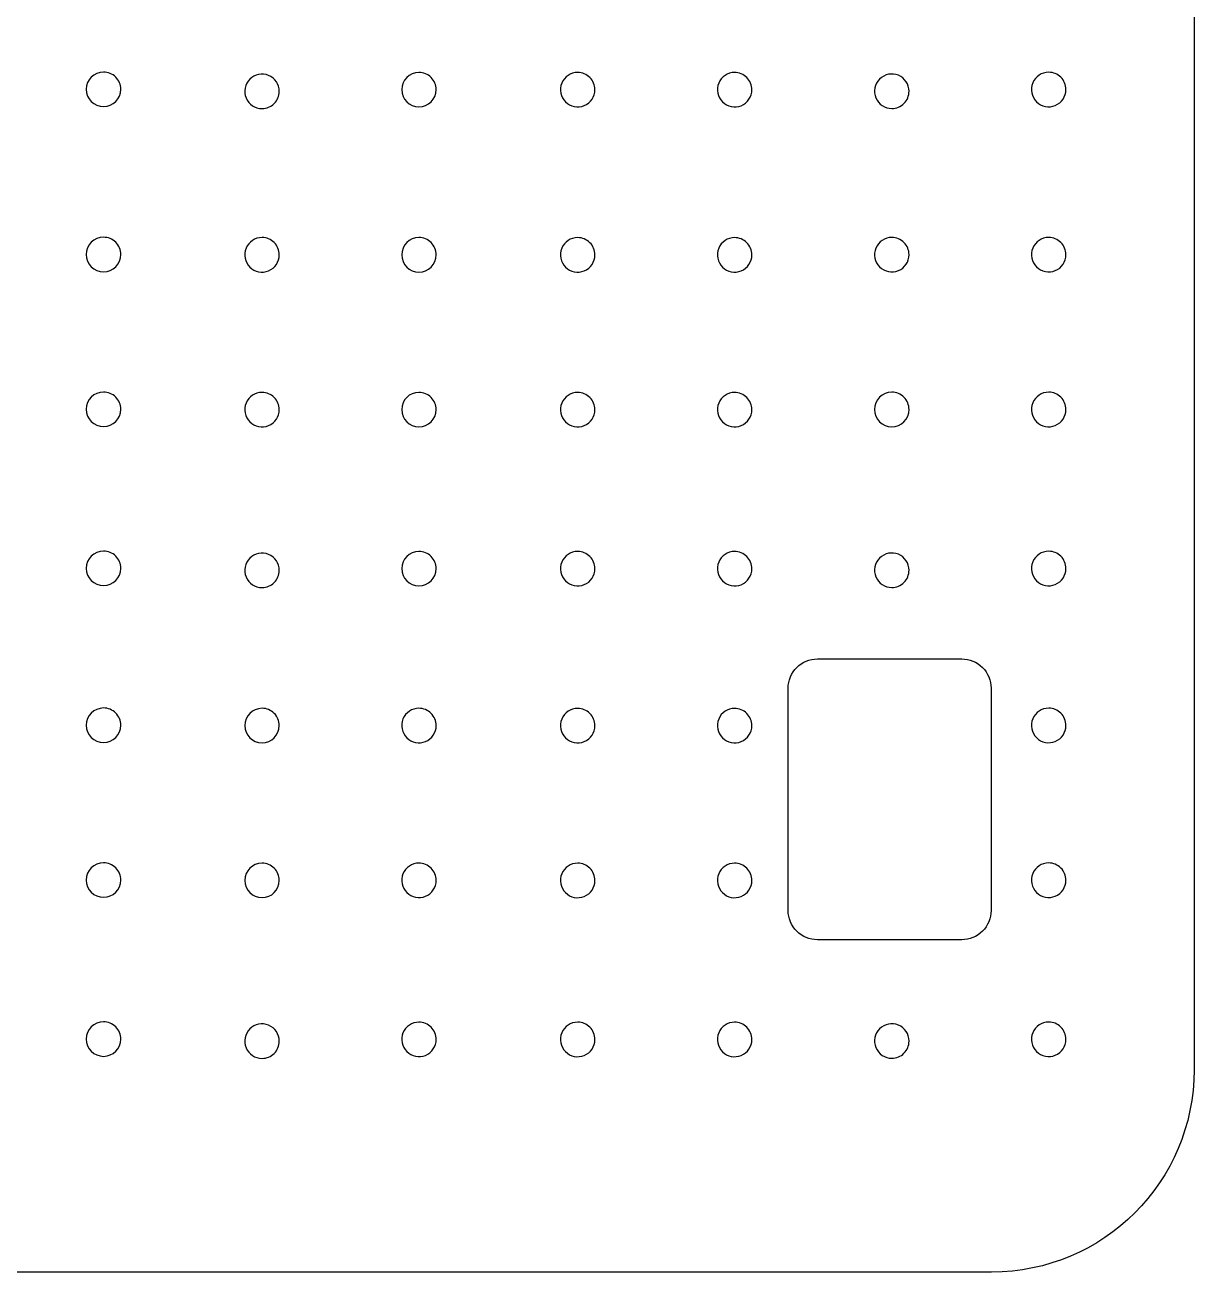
# Model space of a CAD drawing. Extents: x 28 to 178, y -12 to 290.
# Drawn here: x 103.3 to 178.2, y 60.2 to 140.2 of the extents above; entities that cross this region are included whole.
import ezdxf

# ---------------------------------------------------------------- set-up
doc = ezdxf.new("R2010")
doc.units = 0
doc.layers.add('buchi_Grove', color=7, linetype='CONTINUOUS')
doc.layers.add('fluid-networks-dashboard_copia', color=7, linetype='CONTINUOUS')

msp = doc.modelspace()

# ---------------------------------------------------------------- linework, layer by layer
at = {"layer": 'buchi_Grove', "color": 7}
for points in [[(108.37717, 137.131621)], [(128.58569, 137.110741)], [(138.75682, 137.108641)], [(148.81099, 137.106571)], [(168.93596, 137.119081)], [(119.637231, 135.89441)], [(159.987491, 135.90276)], [(108.37717, 126.548301)], [(118.53152, 126.527411)], [(128.58569, 126.527411)], [(138.75682, 126.523241)], [(148.81099, 126.523241)], [(158.88177, 126.535751)], [(168.93596, 126.535751)], [(108.37717, 116.629961)], [(118.53152, 116.609071)], [(128.58569, 116.609071)], [(138.75682, 116.604911)], [(148.81099, 116.604911)], [(158.88179, 116.617421)], [(168.93596, 116.617421)], [(108.37717, 106.439941)], [(128.58569, 106.419071)], [(138.75682, 106.416981)], [(148.81099, 106.414901)], [(168.93596, 106.427421)], [(119.637231, 105.20274)], [(159.987491, 105.21109)], [(108.37717, 96.385811)], [(118.53152, 96.364921)], [(128.585685, 96.364931)], [(138.75682, 96.360751)], [(148.810977, 96.360771)], [(168.93596, 96.373261)], [(108.37717, 86.467471)], [(118.53152, 86.446581)], [(128.585685, 86.446581)], [(138.75682, 86.442421)], [(148.810977, 86.442421)], [(168.93596, 86.454931)], [(108.37717, 76.277451)], [(128.585685, 76.256571)], [(138.75682, 76.254491)], [(148.810977, 76.252411)], [(168.93596, 76.264931)], [(119.637231, 75.04025)], [(159.987491, 75.0486)]]:
    msp.add_lwpolyline(points, close=True, dxfattribs=at)
for points in [[(108.37717, 137.131621), (107.766508, 137.131621), (107.271469, 136.636582), (107.271469, 136.02592)], [(109.159018, 136.807768), (108.951659, 137.015127), (108.67042, 137.131621), (108.37717, 137.131621)], [(109.482871, 136.02592), (109.482871, 136.31917), (109.366377, 136.600409), (109.159018, 136.807768)], [(117.749682, 136.676258), (117.433453, 136.36003), (117.338854, 135.884449), (117.509996, 135.471277)], [(118.954663, 136.915944), (118.541491, 137.087086), (118.06591, 136.992487), (117.749682, 136.676258)], [(119.637231, 135.89441), (119.637231, 136.341624), (119.367835, 136.744803), (118.954663, 136.915944)], [(128.58569, 137.110741), (127.975028, 137.110741), (127.479989, 136.615702), (127.479989, 136.00504)], [(129.367538, 136.786888), (129.160179, 136.994247), (128.87894, 137.110741), (128.58569, 137.110741)], [(129.691391, 136.00504), (129.691391, 136.29829), (129.574897, 136.579529), (129.367538, 136.786888)], [(138.75682, 137.108641), (138.309606, 137.108641), (137.906427, 136.839245), (137.735286, 136.426073)], [(139.538668, 136.784788), (139.331309, 136.992147), (139.05007, 137.108641), (138.75682, 137.108641)], [(139.862521, 136.00294), (139.862521, 136.29619), (139.746027, 136.577429), (139.538668, 136.784788)], [(148.81099, 137.106571), (148.363776, 137.106571), (147.960597, 136.837175), (147.789456, 136.424003)], [(149.592838, 136.782718), (149.385479, 136.990077), (149.10424, 137.106571), (148.81099, 137.106571)], [(149.916691, 136.00087), (149.916691, 136.29412), (149.800197, 136.575359), (149.592838, 136.782718)], [(158.099942, 136.684608), (157.783713, 136.36838), (157.689114, 135.892799), (157.860256, 135.479627)], [(159.304923, 136.924294), (158.891751, 137.095436), (158.41617, 137.000837), (158.099942, 136.684608)], [(159.987491, 135.90276), (159.987491, 136.349974), (159.718095, 136.753153), (159.304923, 136.924294)], [(168.93596, 137.119081), (168.488746, 137.119081), (168.085567, 136.849685), (167.914426, 136.436513)], [(169.717808, 136.795228), (169.510449, 137.002587), (169.22921, 137.119081), (168.93596, 137.119081)], [(170.041661, 136.01338), (170.041661, 136.30663), (169.925167, 136.587869), (169.717808, 136.795228)], [(107.271469, 136.02592), (107.271469, 135.415258), (107.766508, 134.920219), (108.37717, 134.920219)], [(108.37717, 134.920219), (108.987832, 134.920219), (109.482871, 135.415258), (109.482871, 136.02592)], [(119.313378, 135.112562), (119.520737, 135.319921), (119.637231, 135.60116), (119.637231, 135.89441)], [(127.479989, 136.00504), (127.479989, 135.394378), (127.975028, 134.899339), (128.58569, 134.899339)], [(128.58569, 134.899339), (129.196352, 134.899339), (129.691391, 135.394378), (129.691391, 136.00504)], [(137.735286, 136.426073), (137.564144, 136.012901), (137.658743, 135.53732), (137.974972, 135.221092)], [(139.179953, 134.981406), (139.593125, 135.152547), (139.862521, 135.555726), (139.862521, 136.00294)], [(147.789456, 136.424003), (147.618314, 136.010831), (147.712913, 135.53525), (148.029142, 135.219022)], [(149.234123, 134.979336), (149.647295, 135.150477), (149.916691, 135.553656), (149.916691, 136.00087)], [(159.663638, 135.120912), (159.870997, 135.328271), (159.987491, 135.60951), (159.987491, 135.90276)], [(167.914426, 136.436513), (167.743284, 136.023341), (167.837883, 135.54776), (168.154112, 135.231532)], [(169.359093, 134.991846), (169.772265, 135.162987), (170.041661, 135.566166), (170.041661, 136.01338)], [(117.509996, 135.471277), (117.681137, 135.058105), (118.084316, 134.788709), (118.53153, 134.788709)], [(118.53153, 134.788709), (118.82478, 134.788709), (119.106019, 134.905203), (119.313378, 135.112562)], [(137.974972, 135.221092), (138.2912, 134.904863), (138.766781, 134.810264), (139.179953, 134.981406)], [(148.029142, 135.219022), (148.34537, 134.902793), (148.820951, 134.808194), (149.234123, 134.979336)], [(157.860256, 135.479627), (158.031397, 135.066455), (158.434576, 134.797059), (158.88179, 134.797059)], [(158.88179, 134.797059), (159.17504, 134.797059), (159.456279, 134.913553), (159.663638, 135.120912)], [(168.154112, 135.231532), (168.47034, 134.915303), (168.945921, 134.820704), (169.359093, 134.991846)], [(108.37717, 126.548301), (107.766508, 126.548301), (107.271469, 126.053262), (107.271469, 125.4426)], [(109.159018, 126.224448), (108.951659, 126.431807), (108.67042, 126.548301), (108.37717, 126.548301)], [(118.53152, 126.527411), (118.084306, 126.527411), (117.681127, 126.258015), (117.509986, 125.844843)], [(119.313368, 126.203558), (119.106009, 126.410917), (118.82477, 126.527411), (118.53152, 126.527411)], [(128.58569, 126.527411), (127.975028, 126.527411), (127.479989, 126.032372), (127.479989, 125.42171)], [(129.367538, 126.203558), (129.160179, 126.410917), (128.87894, 126.527411), (128.58569, 126.527411)], [(138.75682, 126.523241), (138.309606, 126.523241), (137.906427, 126.253845), (137.735286, 125.840673)], [(139.538668, 126.199388), (139.331309, 126.406747), (139.05007, 126.523241), (138.75682, 126.523241)], [(148.81099, 126.523241), (148.363776, 126.523241), (147.960597, 126.253845), (147.789456, 125.840673)], [(149.592838, 126.199388), (149.385479, 126.406747), (149.10424, 126.523241), (148.81099, 126.523241)], [(158.88177, 126.535751), (158.434556, 126.535751), (158.031377, 126.266355), (157.860236, 125.853183)], [(159.663618, 126.211898), (159.456259, 126.419257), (159.17502, 126.535751), (158.88177, 126.535751)], [(168.93596, 126.535751), (168.488746, 126.535751), (168.085567, 126.266355), (167.914426, 125.853183)], [(169.717808, 126.211898), (169.510449, 126.419257), (169.22921, 126.535751), (168.93596, 126.535751)], [(109.482871, 125.4426), (109.482871, 125.73585), (109.366377, 126.017089), (109.159018, 126.224448)], [(117.509986, 125.844843), (117.338844, 125.431671), (117.433443, 124.95609), (117.749672, 124.639862)], [(119.637221, 125.42171), (119.637221, 125.71496), (119.520727, 125.996199), (119.313368, 126.203558)], [(129.691391, 125.42171), (129.691391, 125.71496), (129.574897, 125.996199), (129.367538, 126.203558)], [(137.735286, 125.840673), (137.564144, 125.427501), (137.658743, 124.95192), (137.974972, 124.635692)], [(139.862521, 125.41754), (139.862521, 125.71079), (139.746027, 125.992029), (139.538668, 126.199388)], [(147.789456, 125.840673), (147.618314, 125.427501), (147.712913, 124.95192), (148.029142, 124.635692)], [(149.916691, 125.41754), (149.916691, 125.71079), (149.800197, 125.992029), (149.592838, 126.199388)], [(157.860236, 125.853183), (157.689094, 125.440011), (157.783693, 124.96443), (158.099922, 124.648202)], [(159.987471, 125.43005), (159.987471, 125.7233), (159.870977, 126.004539), (159.663618, 126.211898)], [(167.914426, 125.853183), (167.743284, 125.440011), (167.837883, 124.96443), (168.154112, 124.648202)], [(170.041661, 125.43005), (170.041661, 125.7233), (169.925167, 126.004539), (169.717808, 126.211898)], [(107.271469, 125.4426), (107.271469, 124.831938), (107.766508, 124.336899), (108.37717, 124.336899)], [(108.37717, 124.336899), (108.987832, 124.336899), (109.482871, 124.831938), (109.482871, 125.4426)], [(118.954653, 124.400176), (119.367825, 124.571317), (119.637221, 124.974496), (119.637221, 125.42171)], [(127.479989, 125.42171), (127.479989, 124.811048), (127.975028, 124.316009), (128.58569, 124.316009)], [(128.58569, 124.316009), (129.196352, 124.316009), (129.691391, 124.811048), (129.691391, 125.42171)], [(139.179953, 124.396006), (139.593125, 124.567147), (139.862521, 124.970326), (139.862521, 125.41754)], [(149.234123, 124.396006), (149.647295, 124.567147), (149.916691, 124.970326), (149.916691, 125.41754)], [(159.304903, 124.408516), (159.718075, 124.579657), (159.987471, 124.982836), (159.987471, 125.43005)], [(169.359093, 124.408516), (169.772265, 124.579657), (170.041661, 124.982836), (170.041661, 125.43005)], [(117.749672, 124.639862), (118.0659, 124.323633), (118.541481, 124.229034), (118.954653, 124.400176)], [(137.974972, 124.635692), (138.2912, 124.319463), (138.766781, 124.224864), (139.179953, 124.396006)], [(148.029142, 124.635692), (148.34537, 124.319463), (148.820951, 124.224864), (149.234123, 124.396006)], [(158.099922, 124.648202), (158.41615, 124.331973), (158.891731, 124.237374), (159.304903, 124.408516)], [(168.154112, 124.648202), (168.47034, 124.331973), (168.945921, 124.237374), (169.359093, 124.408516)], [(108.37717, 116.629961), (107.766508, 116.629961), (107.271469, 116.134922), (107.271469, 115.52426)], [(109.159018, 116.306108), (108.951659, 116.513467), (108.67042, 116.629961), (108.37717, 116.629961)], [(109.482871, 115.52426), (109.482871, 115.81751), (109.366377, 116.098749), (109.159018, 116.306108)], [(117.509986, 115.926503), (117.338844, 115.513331), (117.433443, 115.03775), (117.749672, 114.721522)], [(118.53152, 116.609071), (118.084306, 116.609071), (117.681127, 116.339675), (117.509986, 115.926503)], [(119.313368, 116.285218), (119.106009, 116.492577), (118.82477, 116.609071), (118.53152, 116.609071)], [(119.637221, 115.50337), (119.637221, 115.79662), (119.520727, 116.077859), (119.313368, 116.285218)], [(128.58569, 116.609071), (127.975028, 116.609071), (127.479989, 116.114032), (127.479989, 115.50337)], [(129.367538, 116.285218), (129.160179, 116.492577), (128.87894, 116.609071), (128.58569, 116.609071)], [(129.691391, 115.50337), (129.691391, 115.79662), (129.574897, 116.077859), (129.367538, 116.285218)], [(137.735286, 115.922343), (137.564144, 115.509171), (137.658743, 115.03359), (137.974972, 114.717362)], [(138.75682, 116.604911), (138.309606, 116.604911), (137.906427, 116.335515), (137.735286, 115.922343)], [(139.538668, 116.281058), (139.331309, 116.488417), (139.05007, 116.604911), (138.75682, 116.604911)], [(139.862521, 115.49921), (139.862521, 115.79246), (139.746027, 116.073699), (139.538668, 116.281058)], [(147.789456, 115.922343), (147.618314, 115.509171), (147.712913, 115.03359), (148.029142, 114.717362)], [(148.81099, 116.604911), (148.363776, 116.604911), (147.960597, 116.335515), (147.789456, 115.922343)], [(149.592838, 116.281058), (149.385479, 116.488417), (149.10424, 116.604911), (148.81099, 116.604911)], [(149.916691, 115.49921), (149.916691, 115.79246), (149.800197, 116.073699), (149.592838, 116.281058)], [(158.88179, 116.617421), (158.271128, 116.617421), (157.776089, 116.122382), (157.776089, 115.51172)], [(159.663638, 116.293568), (159.456279, 116.500927), (159.17504, 116.617421), (158.88179, 116.617421)], [(159.987491, 115.51172), (159.987491, 115.80497), (159.870997, 116.086209), (159.663638, 116.293568)], [(167.914426, 115.934853), (167.743284, 115.521681), (167.837883, 115.0461), (168.154112, 114.729872)], [(168.93596, 116.617421), (168.488746, 116.617421), (168.085567, 116.348025), (167.914426, 115.934853)], [(169.717808, 116.293568), (169.510449, 116.500927), (169.22921, 116.617421), (168.93596, 116.617421)], [(170.041661, 115.51172), (170.041661, 115.80497), (169.925167, 116.086209), (169.717808, 116.293568)], [(107.271469, 115.52426), (107.271469, 114.913598), (107.766508, 114.418559), (108.37717, 114.418559)], [(108.37717, 114.418559), (108.987832, 114.418559), (109.482871, 114.913598), (109.482871, 115.52426)], [(118.954653, 114.481836), (119.367825, 114.652977), (119.637221, 115.056156), (119.637221, 115.50337)], [(127.479989, 115.50337), (127.479989, 114.892708), (127.975028, 114.397669), (128.58569, 114.397669)], [(128.58569, 114.397669), (129.196352, 114.397669), (129.691391, 114.892708), (129.691391, 115.50337)], [(139.179953, 114.477676), (139.593125, 114.648817), (139.862521, 115.051996), (139.862521, 115.49921)], [(149.234123, 114.477676), (149.647295, 114.648817), (149.916691, 115.051996), (149.916691, 115.49921)], [(157.776089, 115.51172), (157.776089, 114.901058), (158.271128, 114.406019), (158.88179, 114.406019)], [(158.88179, 114.406019), (159.492452, 114.406019), (159.987491, 114.901058), (159.987491, 115.51172)], [(169.359093, 114.490186), (169.772265, 114.661327), (170.041661, 115.064506), (170.041661, 115.51172)], [(117.749672, 114.721522), (118.0659, 114.405293), (118.541481, 114.310694), (118.954653, 114.481836)], [(137.974972, 114.717362), (138.2912, 114.401133), (138.766781, 114.306534), (139.179953, 114.477676)], [(148.029142, 114.717362), (148.34537, 114.401133), (148.820951, 114.306534), (149.234123, 114.477676)], [(168.154112, 114.729872), (168.47034, 114.413643), (168.945921, 114.319044), (169.359093, 114.490186)], [(108.37717, 106.439941), (107.766508, 106.439941), (107.271469, 105.944902), (107.271469, 105.33424)], [(109.159018, 106.116088), (108.951659, 106.323447), (108.67042, 106.439941), (108.37717, 106.439941)], [(118.954663, 106.224274), (118.541491, 106.395416), (118.06591, 106.300817), (117.749682, 105.984588)], [(128.58569, 106.419071), (127.975028, 106.419071), (127.479989, 105.924032), (127.479989, 105.31337)], [(129.367538, 106.095218), (129.160179, 106.302577), (128.87894, 106.419071), (128.58569, 106.419071)], [(138.75682, 106.416981), (138.309606, 106.416981), (137.906427, 106.147585), (137.735286, 105.734413)], [(139.538668, 106.093128), (139.331309, 106.300487), (139.05007, 106.416981), (138.75682, 106.416981)], [(148.81099, 106.414901), (148.363776, 106.414901), (147.960597, 106.145505), (147.789456, 105.732333)], [(149.592838, 106.091048), (149.385479, 106.298407), (149.10424, 106.414901), (148.81099, 106.414901)], [(159.304923, 106.232624), (158.891751, 106.403766), (158.41617, 106.309167), (158.099942, 105.992938)], [(168.93596, 106.427421), (168.488746, 106.427421), (168.085567, 106.158025), (167.914426, 105.744853)], [(169.717808, 106.103568), (169.510449, 106.310927), (169.22921, 106.427421), (168.93596, 106.427421)], [(109.482871, 105.33424), (109.482871, 105.62749), (109.366377, 105.908729), (109.159018, 106.116088)], [(117.749682, 105.984588), (117.433453, 105.66836), (117.338854, 105.192779), (117.509996, 104.779607)], [(119.637231, 105.20274), (119.637231, 105.649954), (119.367835, 106.053133), (118.954663, 106.224274)], [(129.691391, 105.31337), (129.691391, 105.60662), (129.574897, 105.887859), (129.367538, 106.095218)], [(137.735286, 105.734413), (137.564144, 105.321241), (137.658743, 104.84566), (137.974972, 104.529432)], [(139.862521, 105.31128), (139.862521, 105.60453), (139.746027, 105.885769), (139.538668, 106.093128)], [(147.789456, 105.732333), (147.618314, 105.319161), (147.712913, 104.84358), (148.029142, 104.527352)], [(149.916691, 105.3092), (149.916691, 105.60245), (149.800197, 105.883689), (149.592838, 106.091048)], [(158.099942, 105.992938), (157.783713, 105.67671), (157.689114, 105.201129), (157.860256, 104.787957)], [(159.987491, 105.21109), (159.987491, 105.658304), (159.718095, 106.061483), (159.304923, 106.232624)], [(167.914426, 105.744853), (167.743284, 105.331681), (167.837883, 104.8561), (168.154112, 104.539872)], [(170.041661, 105.32172), (170.041661, 105.61497), (169.925167, 105.896209), (169.717808, 106.103568)], [(107.271469, 105.33424), (107.271469, 104.723578), (107.766508, 104.228539), (108.37717, 104.228539)], [(108.37717, 104.228539), (108.987832, 104.228539), (109.482871, 104.723578), (109.482871, 105.33424)], [(117.509996, 104.779607), (117.681137, 104.366435), (118.084316, 104.097039), (118.53153, 104.097039)], [(119.313378, 104.420892), (119.520737, 104.628251), (119.637231, 104.90949), (119.637231, 105.20274)], [(127.479989, 105.31337), (127.479989, 104.702708), (127.975028, 104.207669), (128.58569, 104.207669)], [(128.58569, 104.207669), (129.196352, 104.207669), (129.691391, 104.702708), (129.691391, 105.31337)], [(139.179953, 104.289746), (139.593125, 104.460887), (139.862521, 104.864066), (139.862521, 105.31128)], [(149.234123, 104.287666), (149.647295, 104.458807), (149.916691, 104.861986), (149.916691, 105.3092)], [(157.860256, 104.787957), (158.031397, 104.374785), (158.434576, 104.105389), (158.88179, 104.105389)], [(159.663638, 104.429242), (159.870997, 104.636601), (159.987491, 104.91784), (159.987491, 105.21109)], [(169.359093, 104.300186), (169.772265, 104.471327), (170.041661, 104.874506), (170.041661, 105.32172)], [(118.53153, 104.097039), (118.82478, 104.097039), (119.106019, 104.213533), (119.313378, 104.420892)], [(137.974972, 104.529432), (138.2912, 104.213203), (138.766781, 104.118604), (139.179953, 104.289746)], [(148.029142, 104.527352), (148.34537, 104.211123), (148.820951, 104.116524), (149.234123, 104.287666)], [(158.88179, 104.105389), (159.17504, 104.105389), (159.456279, 104.221883), (159.663638, 104.429242)], [(168.154112, 104.539872), (168.47034, 104.223643), (168.945921, 104.129044), (169.359093, 104.300186)], [(108.37717, 96.385811), (107.766508, 96.385811), (107.271469, 95.890772), (107.271469, 95.28011)], [(109.159018, 96.061958), (108.951659, 96.269317), (108.67042, 96.385811), (108.37717, 96.385811)], [(109.482871, 95.28011), (109.482871, 95.57336), (109.366377, 95.854599), (109.159018, 96.061958)], [(118.53152, 96.364921), (117.920858, 96.364921), (117.425819, 95.869882), (117.425819, 95.25922)], [(119.313368, 96.041068), (119.106009, 96.248427), (118.82477, 96.364921), (118.53152, 96.364921)], [(119.637221, 95.25922), (119.637221, 95.55247), (119.520727, 95.833709), (119.313368, 96.041068)], [(128.585685, 96.364931), (128.138471, 96.364931), (127.735292, 96.095535), (127.564151, 95.682363)], [(129.367533, 96.041078), (129.160174, 96.248437), (128.878935, 96.364931), (128.585685, 96.364931)], [(129.691386, 95.25923), (129.691386, 95.55248), (129.574892, 95.833719), (129.367533, 96.041078)], [(138.75682, 96.360751), (138.309606, 96.360751), (137.906427, 96.091355), (137.735286, 95.678183)], [(139.538668, 96.036898), (139.331309, 96.244257), (139.05007, 96.360751), (138.75682, 96.360751)], [(139.862521, 95.25505), (139.862521, 95.5483), (139.746027, 95.829539), (139.538668, 96.036898)], [(148.810977, 96.360771), (148.363763, 96.360771), (147.960584, 96.091375), (147.789443, 95.678203)], [(149.592825, 96.036918), (149.385466, 96.244277), (149.104227, 96.360771), (148.810977, 96.360771)], [(149.916678, 95.25507), (149.916678, 95.54832), (149.800184, 95.829559), (149.592825, 96.036918)], [(168.93596, 96.373261), (168.488746, 96.373261), (168.085567, 96.103865), (167.914426, 95.690693)], [(169.717808, 96.049408), (169.510449, 96.256767), (169.22921, 96.373261), (168.93596, 96.373261)], [(170.041661, 95.26756), (170.041661, 95.56081), (169.925167, 95.842049), (169.717808, 96.049408)], [(107.271469, 95.28011), (107.271469, 94.669448), (107.766508, 94.174409), (108.37717, 94.174409)], [(108.37717, 94.174409), (108.987832, 94.174409), (109.482871, 94.669448), (109.482871, 95.28011)], [(117.425819, 95.25922), (117.425819, 94.648558), (117.920858, 94.153519), (118.53152, 94.153519)], [(118.53152, 94.153519), (119.142182, 94.153519), (119.637221, 94.648558), (119.637221, 95.25922)], [(127.564151, 95.682363), (127.393009, 95.269191), (127.487608, 94.79361), (127.803837, 94.477382)], [(129.008818, 94.237696), (129.42199, 94.408837), (129.691386, 94.812016), (129.691386, 95.25923)], [(137.735286, 95.678183), (137.564144, 95.265011), (137.658743, 94.78943), (137.974972, 94.473202)], [(139.179953, 94.233516), (139.593125, 94.404657), (139.862521, 94.807836), (139.862521, 95.25505)], [(147.789443, 95.678203), (147.618301, 95.265031), (147.7129, 94.78945), (148.029129, 94.473222)], [(149.23411, 94.233536), (149.647282, 94.404677), (149.916678, 94.807856), (149.916678, 95.25507)], [(167.914426, 95.690693), (167.743284, 95.277521), (167.837883, 94.80194), (168.154112, 94.485712)], [(169.359093, 94.246026), (169.772265, 94.417167), (170.041661, 94.820346), (170.041661, 95.26756)], [(127.803837, 94.477382), (128.120065, 94.161153), (128.595646, 94.066554), (129.008818, 94.237696)], [(137.974972, 94.473202), (138.2912, 94.156973), (138.766781, 94.062374), (139.179953, 94.233516)], [(148.029129, 94.473222), (148.345357, 94.156993), (148.820938, 94.062394), (149.23411, 94.233536)], [(168.154112, 94.485712), (168.47034, 94.169483), (168.945921, 94.074884), (169.359093, 94.246026)], [(108.37717, 86.467471), (107.766508, 86.467471), (107.271469, 85.972432), (107.271469, 85.36177)], [(109.159018, 86.143618), (108.951659, 86.350977), (108.67042, 86.467471), (108.37717, 86.467471)], [(118.53152, 86.446581), (117.920858, 86.446581), (117.425819, 85.951542), (117.425819, 85.34088)], [(119.313368, 86.122728), (119.106009, 86.330087), (118.82477, 86.446581), (118.53152, 86.446581)], [(128.585685, 86.446581), (128.138471, 86.446581), (127.735292, 86.177185), (127.564151, 85.764013)], [(129.367533, 86.122728), (129.160174, 86.330087), (128.878935, 86.446581), (128.585685, 86.446581)], [(138.75682, 86.442421), (138.309606, 86.442421), (137.906427, 86.173025), (137.735286, 85.759853)], [(139.538668, 86.118568), (139.331309, 86.325927), (139.05007, 86.442421), (138.75682, 86.442421)], [(148.810977, 86.442421), (148.363763, 86.442421), (147.960584, 86.173025), (147.789443, 85.759853)], [(149.592825, 86.118568), (149.385466, 86.325927), (149.104227, 86.442421), (148.810977, 86.442421)], [(168.93596, 86.454931), (168.488746, 86.454931), (168.085567, 86.185535), (167.914426, 85.772363)], [(169.717808, 86.131078), (169.510449, 86.338437), (169.22921, 86.454931), (168.93596, 86.454931)], [(109.482871, 85.36177), (109.482871, 85.65502), (109.366377, 85.936259), (109.159018, 86.143618)], [(119.637221, 85.34088), (119.637221, 85.63413), (119.520727, 85.915369), (119.313368, 86.122728)], [(127.564151, 85.764013), (127.393009, 85.350841), (127.487608, 84.87526), (127.803837, 84.559032)], [(129.691386, 85.34088), (129.691386, 85.63413), (129.574892, 85.915369), (129.367533, 86.122728)], [(137.735286, 85.759853), (137.564144, 85.346681), (137.658743, 84.8711), (137.974972, 84.554872)], [(139.862521, 85.33672), (139.862521, 85.62997), (139.746027, 85.911209), (139.538668, 86.118568)], [(147.789443, 85.759853), (147.618301, 85.346681), (147.7129, 84.8711), (148.029129, 84.554872)], [(149.916678, 85.33672), (149.916678, 85.62997), (149.800184, 85.911209), (149.592825, 86.118568)], [(167.914426, 85.772363), (167.743284, 85.359191), (167.837883, 84.88361), (168.154112, 84.567382)], [(170.041661, 85.34923), (170.041661, 85.64248), (169.925167, 85.923719), (169.717808, 86.131078)], [(107.271469, 85.36177), (107.271469, 84.751108), (107.766508, 84.256069), (108.37717, 84.256069)], [(108.37717, 84.256069), (108.987832, 84.256069), (109.482871, 84.751108), (109.482871, 85.36177)], [(117.425819, 85.34088), (117.425819, 84.730218), (117.920858, 84.235179), (118.53152, 84.235179)], [(118.53152, 84.235179), (119.142182, 84.235179), (119.637221, 84.730218), (119.637221, 85.34088)], [(129.008818, 84.319346), (129.42199, 84.490487), (129.691386, 84.893666), (129.691386, 85.34088)], [(139.179953, 84.315186), (139.593125, 84.486327), (139.862521, 84.889506), (139.862521, 85.33672)], [(149.23411, 84.315186), (149.647282, 84.486327), (149.916678, 84.889506), (149.916678, 85.33672)], [(169.359093, 84.327696), (169.772265, 84.498837), (170.041661, 84.902016), (170.041661, 85.34923)], [(127.803837, 84.559032), (128.120065, 84.242803), (128.595646, 84.148204), (129.008818, 84.319346)], [(137.974972, 84.554872), (138.2912, 84.238643), (138.766781, 84.144044), (139.179953, 84.315186)], [(148.029129, 84.554872), (148.345357, 84.238643), (148.820938, 84.144044), (149.23411, 84.315186)], [(168.154112, 84.567382), (168.47034, 84.251153), (168.945921, 84.156554), (169.359093, 84.327696)], [(108.37717, 76.277451), (107.766508, 76.277451), (107.271469, 75.782412), (107.271469, 75.17175)], [(109.159018, 75.953598), (108.951659, 76.160957), (108.67042, 76.277451), (108.37717, 76.277451)], [(109.482871, 75.17175), (109.482871, 75.465), (109.366377, 75.746239), (109.159018, 75.953598)], [(118.954663, 76.061784), (118.541491, 76.232926), (118.06591, 76.138327), (117.749682, 75.822098)], [(119.637231, 75.04025), (119.637231, 75.487464), (119.367835, 75.890643), (118.954663, 76.061784)], [(128.585685, 76.256571), (128.138471, 76.256571), (127.735292, 75.987175), (127.564151, 75.574003)], [(129.367533, 75.932718), (129.160174, 76.140077), (128.878935, 76.256571), (128.585685, 76.256571)], [(129.691386, 75.15087), (129.691386, 75.44412), (129.574892, 75.725359), (129.367533, 75.932718)], [(138.75682, 76.254491), (138.309606, 76.254491), (137.906427, 75.985095), (137.735286, 75.571923)], [(139.538668, 75.930638), (139.331309, 76.137997), (139.05007, 76.254491), (138.75682, 76.254491)], [(139.862521, 75.14879), (139.862521, 75.44204), (139.746027, 75.723279), (139.538668, 75.930638)], [(148.810977, 76.252411), (148.363763, 76.252411), (147.960584, 75.983015), (147.789443, 75.569843)], [(149.592825, 75.928558), (149.385466, 76.135917), (149.104227, 76.252411), (148.810977, 76.252411)], [(149.916678, 75.14671), (149.916678, 75.43996), (149.800184, 75.721199), (149.592825, 75.928558)], [(159.304923, 76.070134), (158.891751, 76.241276), (158.41617, 76.146677), (158.099942, 75.830448)], [(159.987491, 75.0486), (159.987491, 75.495814), (159.718095, 75.898993), (159.304923, 76.070134)], [(168.93596, 76.264931), (168.488746, 76.264931), (168.085567, 75.995535), (167.914426, 75.582363)], [(169.717808, 75.941078), (169.510449, 76.148437), (169.22921, 76.264931), (168.93596, 76.264931)], [(170.041661, 75.15923), (170.041661, 75.45248), (169.925167, 75.733719), (169.717808, 75.941078)], [(107.271469, 75.17175), (107.271469, 74.561088), (107.766508, 74.066049), (108.37717, 74.066049)], [(108.37717, 74.066049), (108.987832, 74.066049), (109.482871, 74.561088), (109.482871, 75.17175)], [(117.749682, 75.822098), (117.433453, 75.50587), (117.338854, 75.030289), (117.509996, 74.617117)], [(127.564151, 75.574003), (127.393009, 75.160831), (127.487608, 74.68525), (127.803837, 74.369022)], [(129.008818, 74.129336), (129.42199, 74.300477), (129.691386, 74.703656), (129.691386, 75.15087)], [(137.735286, 75.571923), (137.564144, 75.158751), (137.658743, 74.68317), (137.974972, 74.366942)], [(139.179953, 74.127256), (139.593125, 74.298397), (139.862521, 74.701576), (139.862521, 75.14879)], [(147.789443, 75.569843), (147.618301, 75.156671), (147.7129, 74.68109), (148.029129, 74.364862)], [(149.23411, 74.125176), (149.647282, 74.296317), (149.916678, 74.699496), (149.916678, 75.14671)], [(158.099942, 75.830448), (157.783713, 75.51422), (157.689114, 75.038639), (157.860256, 74.625467)], [(167.914426, 75.582363), (167.743284, 75.169191), (167.837883, 74.69361), (168.154112, 74.377382)], [(169.359093, 74.137696), (169.772265, 74.308837), (170.041661, 74.712016), (170.041661, 75.15923)], [(117.509996, 74.617117), (117.681137, 74.203945), (118.084316, 73.934549), (118.53153, 73.934549)], [(119.313378, 74.258402), (119.520737, 74.465761), (119.637231, 74.747), (119.637231, 75.04025)], [(127.803837, 74.369022), (128.120065, 74.052793), (128.595646, 73.958194), (129.008818, 74.129336)], [(137.974972, 74.366942), (138.2912, 74.050713), (138.766781, 73.956114), (139.179953, 74.127256)], [(148.029129, 74.364862), (148.345357, 74.048633), (148.820938, 73.954034), (149.23411, 74.125176)], [(157.860256, 74.625467), (158.031397, 74.212295), (158.434576, 73.942899), (158.88179, 73.942899)], [(159.663638, 74.266752), (159.870997, 74.474111), (159.987491, 74.75535), (159.987491, 75.0486)], [(168.154112, 74.377382), (168.47034, 74.061153), (168.945921, 73.966554), (169.359093, 74.137696)], [(118.53153, 73.934549), (118.82478, 73.934549), (119.106019, 74.051043), (119.313378, 74.258402)], [(158.88179, 73.942899), (159.17504, 73.942899), (159.456279, 74.059393), (159.663638, 74.266752)]]:
    msp.add_open_spline(points, degree=3, dxfattribs=at)
at = {"layer": 'fluid-networks-dashboard_copia', "color": 7}
for points in [[(178.24819, 277.089054), (178.24819, 73.2119)], [(154.121731, 99.53326), (163.363369, 99.53326)], [(152.24255, 83.412441), (152.24255, 97.654079)], [(165.24255, 97.654079), (165.24255, 83.412441)], [(163.363369, 81.53326), (154.121731, 81.53326)], [(165.28026, 60.24397), (41.403104, 60.24397)]]:
    msp.add_lwpolyline(points, dxfattribs=at)
msp.add_lwpolyline([(154.121731, 99.53326)], close=True, dxfattribs=at)
for points in [[(152.792949, 98.982861), (153.145364, 99.335275), (153.623341, 99.53326), (154.121731, 99.53326)], [(163.363369, 99.53326), (163.861759, 99.53326), (164.339736, 99.335275), (164.692151, 98.982861)], [(152.24255, 97.654079), (152.24255, 98.152469), (152.440535, 98.630446), (152.792949, 98.982861)], [(164.692151, 98.982861), (165.044565, 98.630446), (165.24255, 98.152469), (165.24255, 97.654079)], [(152.792949, 82.083659), (152.440535, 82.436074), (152.24255, 82.914051), (152.24255, 83.412441)], [(165.24255, 83.412441), (165.24255, 82.914051), (165.044565, 82.436074), (164.692151, 82.083659)], [(154.121731, 81.53326), (153.623341, 81.53326), (153.145364, 81.731245), (152.792949, 82.083659)], [(164.692151, 82.083659), (164.339736, 81.731245), (163.861759, 81.53326), (163.363369, 81.53326)], [(178.24819, 73.2119), (178.24819, 66.02767), (172.46449, 60.24397), (165.28026, 60.24397)]]:
    msp.add_open_spline(points, degree=3, dxfattribs=at)

doc.saveas('drawing.dxf')
